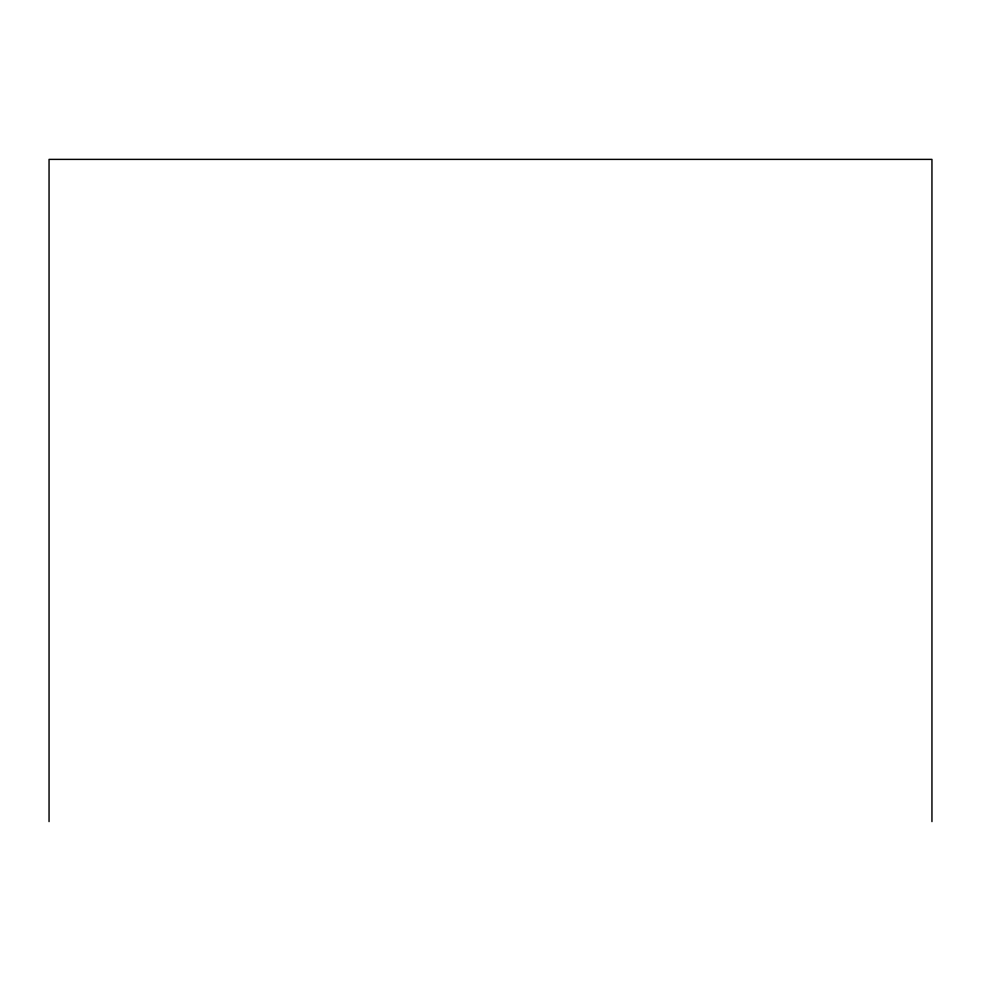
<?xml version="1.0" encoding="UTF-8"?>
<svg xmlns="http://www.w3.org/2000/svg" width="981" height="981" viewBox="0 0 981 981"><rect width="100%" height="100%" fill="white"/><g stroke="black" fill="none" stroke-linecap="round" stroke-linejoin="round"><path stroke-width="1.47" d="M931.95 821.612L931.95 159.388L49.05 159.388L49.05 821.612"/></g></svg>
